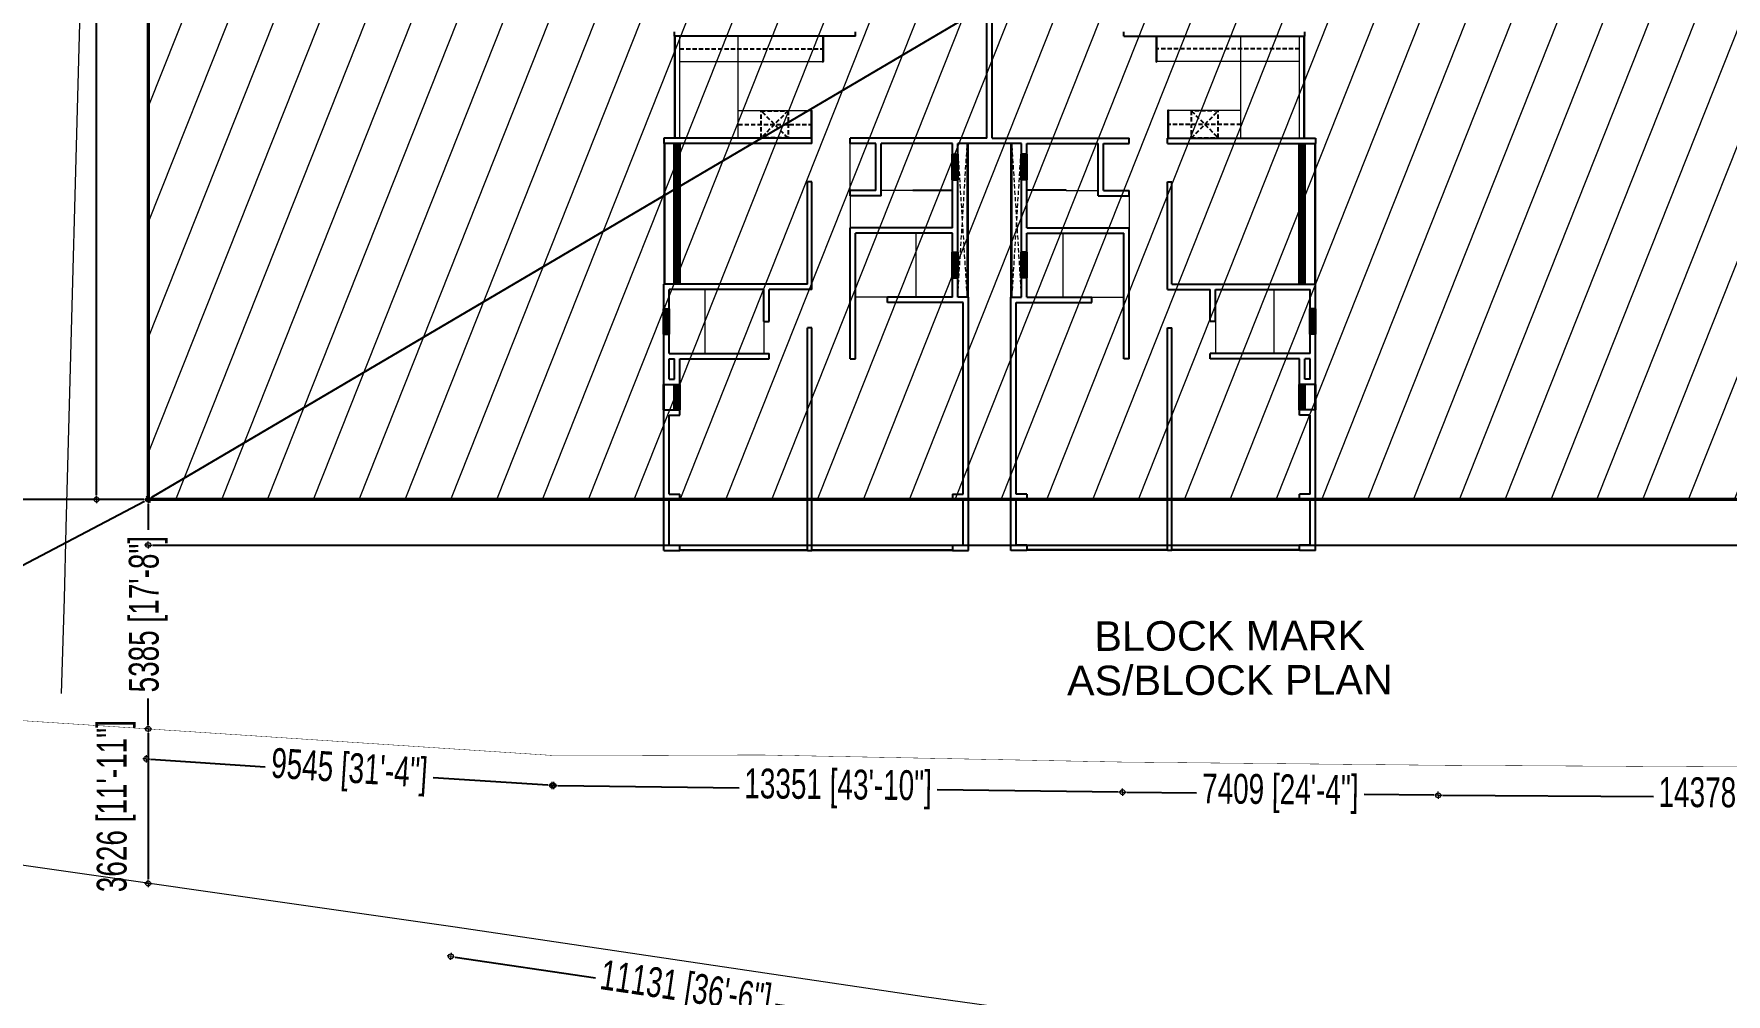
# Model space of a CAD drawing. Header units: inches. Extents: x -1856224 to -1617783, y -9059 to 170583.
# Drawn here: x -1803625 to -1763902, y 32346 to 54879 of the extents above; entities that cross this region are included whole.
import ezdxf

# ---------------------------------------------------------------- set-up
doc = ezdxf.new("R2010")
doc.units = ezdxf.units.IN
doc.header["$MEASUREMENT"] = 0
doc.linetypes.add('DASHED', pattern=[0.75, 0.5, -0.25])
doc.linetypes.add('DASHED2', pattern=[0.375, 0.25, -0.125])
for name, color, linetype, lineweight in [('A03 Roads', 7, 'Continuous', 15), ('C06 Parapet Wall', 39, 'Continuous', 15), ('Compound Wall', 1, 'Continuous', 30), ('F03 Windows', 32, 'Continuous', 35), ('I03 Tile Drop', 250, 'Continuous', 9), ('L02 Handrails & Balustrades', 67, 'Continuous', 15), ('M01 Furniture', 14, 'Continuous', 9), ('T01 Dimenstions Scale 01', 106, 'Continuous', 9), ('Y02 Hatching 02', 193, 'Continuous', 5), ('Z08 Structure above', 250, 'DASHED', 9)]:
    doc.layers.add(name, color=color, linetype=linetype, lineweight=lineweight)
doc.layers.add('C LINE TEXT', color=7, linetype='Continuous')
doc.layers.add('C02 Walls 01', color=10, linetype='Continuous')
doc.styles.add('SANSSERIFBOLD', font='arial.ttf')
doc.styles.add('vka-romans', font='GOTHIC.TTF', dxfattribs={"width": 0.7})
doc.dimstyles.new('vka-dim0100', dxfattribs={"dimscale": 100, "dimtxt": 1, "dimasz": 0.7, "dimexe": 1.5, "dimexo": 2.5, "dimgap": 1, "dimtad": 0, "dimdec": 0, "dimzin": 0, "dimdsep": 46, "dimtxsty": 'vka-romans', "dimblk": 'vkadot', "dimcen": 1.5, "dimdle": 1.5, "dimse1": 1, "dimse2": 1, "dimclrd": 256, "dimclre": 256, "dimclrt": 7, "dimadec": 1, "dimazin": 0, "dimtfac": 1, "dimtdec": 0, "dimtofl": 0, "dimtmove": 2, "dimatfit": 3, "dimfxl": 1, "dimtolj": 1, "dimtzin": 0, "dimarcsym": 0})

# ---------------------------------------------------------------- blocks, each defined once
blk = doc.blocks.new('vkadot')
at = {"layer": 'T01 Dimenstions Scale 01'}
for q in [(-0.85, 0), (0, 0.85), (0.85, 0), (0, -0.85)]:
    blk.add_line((0, 0), q, dxfattribs=at)
blk.add_circle((0, 0), 0.579, dxfattribs=at)
blk = doc.blocks.new('*D1625')
at = {"layer": 'T01 Dimenstions Scale 01', "lineweight": -2, "transparency": 16777216}
for p, q in [((-1800840, 42885), (-1749567, 42885)), ((-1692890, 42885), (-1744162, 42885))]:
    blk.add_line(p, q, dxfattribs=at)
at = {"layer": 'T01 Dimenstions Scale 01', "lineweight": -2, "transparency": 16777216, "xscale": 100, "yscale": 100, "zscale": 100, "rotation": 180}
blk.add_blockref('vkadot', (-1800940, 42885), dxfattribs=at)
at = {"layer": 'T01 Dimenstions Scale 01', "lineweight": -2, "transparency": 16777216, "xscale": 100, "yscale": 100, "zscale": 100}
blk.add_blockref('vkadot', (-1692790, 42885), dxfattribs=at)
at = {"layer": 'T01 Dimenstions Scale 01', "color": 7, "transparency": 16777216, "insert": (-1746865, 42885), "char_height": 700, "attachment_point": 5, "style": 'vka-romans'}
blk.add_mtext('\\A1;108150 [354\'-10"]', dxfattribs=at)
blk = doc.blocks.new('*D1626')
at = {"layer": 'T01 Dimenstions Scale 01', "lineweight": -2, "transparency": 16777216}
for p, q in [((-1802156, 74768), (-1802156, 61773)), ((-1802156, 44054), (-1802156, 57050))]:
    blk.add_line(p, q, dxfattribs=at)
at = {"layer": 'T01 Dimenstions Scale 01', "lineweight": -2, "transparency": 16777216, "xscale": 100, "yscale": 100, "zscale": 100}
for p, rotation in [((-1802156, 74868), 90), ((-1802156, 43954), 270)]:
    blk.add_blockref('vkadot', p, dxfattribs=dict(at, rotation=rotation))
at = {"layer": 'T01 Dimenstions Scale 01', "color": 7, "transparency": 16777216, "insert": (-1802156, 59411), "char_height": 700, "attachment_point": 5, "rotation": 90, "style": 'vka-romans'}
blk.add_mtext('\\A1;30914 [101\'-5"]', dxfattribs=at)
blk = doc.blocks.new('*D1636')
at = {"layer": 'T01 Dimenstions Scale 01', "lineweight": -2, "transparency": 16777216}
for p, q in [((-1814753, 43954), (-1810032, 43954)), ((-1801040, 43954), (-1805761, 43954))]:
    blk.add_line(p, q, dxfattribs=at)
at = {"layer": 'T01 Dimenstions Scale 01', "lineweight": -2, "transparency": 16777216, "xscale": 100, "yscale": 100, "zscale": 100, "rotation": 180}
blk.add_blockref('vkadot', (-1814853, 43954), dxfattribs=at)
at = {"layer": 'T01 Dimenstions Scale 01', "lineweight": -2, "transparency": 16777216, "xscale": 100, "yscale": 100, "zscale": 100}
blk.add_blockref('vkadot', (-1800940, 43954), dxfattribs=at)
at = {"layer": 'T01 Dimenstions Scale 01', "color": 7, "transparency": 16777216, "insert": (-1807896, 43954), "char_height": 700, "attachment_point": 5, "style": 'vka-romans'}
blk.add_mtext('\\A1;13913 [45\'-8"]', dxfattribs=at)
blk = doc.blocks.new('*D1641')
at = {"layer": 'T01 Dimenstions Scale 01', "lineweight": -2, "transparency": 16777216}
for p, q in [((-1800940, 43854), (-1800940, 43243)), ((-1800940, 38669), (-1800940, 39281))]:
    blk.add_line(p, q, dxfattribs=at)
at = {"layer": 'T01 Dimenstions Scale 01', "lineweight": -2, "transparency": 16777216, "xscale": 100, "yscale": 100, "zscale": 100}
for p, rotation in [((-1800940, 43954), 90), ((-1800940, 38569), 270)]:
    blk.add_blockref('vkadot', p, dxfattribs=dict(at, rotation=rotation))
at = {"layer": 'T01 Dimenstions Scale 01', "color": 7, "transparency": 16777216, "insert": (-1800940, 41262), "char_height": 700, "attachment_point": 5, "rotation": 90, "style": 'vka-romans'}
blk.add_mtext('\\A1;5385 [17\'-8"]', dxfattribs=at)
blk = doc.blocks.new('*D1642')
at = {"layer": 'T01 Dimenstions Scale 01', "lineweight": -2, "transparency": 16777216}
blk.add_line((-1800940, 38469), (-1800940, 35043), dxfattribs=at)
at = {"layer": 'T01 Dimenstions Scale 01', "lineweight": -2, "transparency": 16777216, "xscale": 100, "yscale": 100, "zscale": 100}
for p, rotation in [((-1800940, 38569), 90), ((-1800940, 34943), 270)]:
    blk.add_blockref('vkadot', p, dxfattribs=dict(at, rotation=rotation))
at = {"layer": 'T01 Dimenstions Scale 01', "color": 7, "transparency": 16777216, "insert": (-1801693, 36756), "char_height": 700, "attachment_point": 5, "rotation": 90, "style": 'vka-romans'}
blk.add_mtext('\\A1;3626 [11\'-11"]', dxfattribs=at)
blk = doc.blocks.new('*D1647')
at = {"layer": 'T01 Dimenstions Scale 01', "lineweight": -2, "transparency": 16777216}
for p, q in [((-1800886, 37859), (-1798198, 37682)), ((-1791561, 37247), (-1794249, 37423))]:
    blk.add_line(p, q, dxfattribs=at)
at = {"layer": 'T01 Dimenstions Scale 01', "lineweight": -2, "transparency": 16777216, "xscale": 100, "yscale": 100, "zscale": 100}
for p, rotation in [((-1800986, 37865), 176.2469996127905), ((-1791461, 37240), 356.2469996127905)]:
    blk.add_blockref('vkadot', p, dxfattribs=dict(at, rotation=rotation))
at = {"layer": 'T01 Dimenstions Scale 01', "color": 7, "transparency": 16777216, "insert": (-1796224, 37553), "char_height": 700, "attachment_point": 5, "rotation": 356.247, "style": 'vka-romans'}
blk.add_mtext('\\A1;9545 [31\'-4"]', dxfattribs=at)
blk = doc.blocks.new('*D1648')
at = {"layer": 'T01 Dimenstions Scale 01', "lineweight": -2, "transparency": 16777216}
for p, q in [((-1791323, 37239), (-1787072, 37190)), ((-1778173, 37088), (-1782423, 37137))]:
    blk.add_line(p, q, dxfattribs=at)
at = {"layer": 'T01 Dimenstions Scale 01', "lineweight": -2, "transparency": 16777216, "xscale": 100, "yscale": 100, "zscale": 100}
for p, rotation in [((-1791423, 37240), 179.3427587560923), ((-1778073, 37087), 359.3427587560923)]:
    blk.add_blockref('vkadot', p, dxfattribs=dict(at, rotation=rotation))
at = {"layer": 'T01 Dimenstions Scale 01', "color": 7, "transparency": 16777216, "insert": (-1784748, 37163), "char_height": 700, "attachment_point": 5, "rotation": 359.3428, "style": 'vka-romans'}
blk.add_mtext('\\A1;13351 [43\'-10"]', dxfattribs=at)
blk = doc.blocks.new('*D1649')
at = {"layer": 'T01 Dimenstions Scale 01', "lineweight": -2, "transparency": 16777216}
for p, q in [((-1777972, 37086), (-1776338, 37069)), ((-1770764, 37013), (-1772397, 37030))]:
    blk.add_line(p, q, dxfattribs=at)
at = {"layer": 'T01 Dimenstions Scale 01', "lineweight": -2, "transparency": 16777216, "xscale": 100, "yscale": 100, "zscale": 100}
for p, rotation in [((-1778072, 37087), 179.4226197114017), ((-1770664, 37012), 359.4226197114016)]:
    blk.add_blockref('vkadot', p, dxfattribs=dict(at, rotation=rotation))
at = {"layer": 'T01 Dimenstions Scale 01', "color": 7, "transparency": 16777216, "insert": (-1774368, 37049), "char_height": 700, "attachment_point": 5, "rotation": 359.4226, "style": 'vka-romans'}
blk.add_mtext('\\A1;7409 [24\'-4"]', dxfattribs=at)
blk = doc.blocks.new('*D1650')
at = {"layer": 'T01 Dimenstions Scale 01', "lineweight": -2, "transparency": 16777216}
for p, q in [((-1770560, 37011), (-1765607, 36984)), ((-1756383, 36933), (-1761336, 36960))]:
    blk.add_line(p, q, dxfattribs=at)
at = {"layer": 'T01 Dimenstions Scale 01', "lineweight": -2, "transparency": 16777216, "xscale": 100, "yscale": 100, "zscale": 100}
for p, rotation in [((-1770660, 37012), 179.6835238191345), ((-1756283, 36933), 359.6835238191345)]:
    blk.add_blockref('vkadot', p, dxfattribs=dict(at, rotation=rotation))
at = {"layer": 'T01 Dimenstions Scale 01', "color": 7, "transparency": 16777216, "insert": (-1763471, 36972), "char_height": 700, "attachment_point": 5, "rotation": 359.6835, "style": 'vka-romans'}
blk.add_mtext('\\A1;14378 [47\'-2"]', dxfattribs=at)
blk = doc.blocks.new('*D1659')
at = {"layer": 'T01 Dimenstions Scale 01', "lineweight": -2, "transparency": 16777216}
for p, q in [((-1793739, 33217), (-1790445, 32727)), ((-1782926, 31611), (-1786220, 32100))]:
    blk.add_line(p, q, dxfattribs=at)
at = {"layer": 'T01 Dimenstions Scale 01', "lineweight": -2, "transparency": 16777216, "xscale": 100, "yscale": 100, "zscale": 100}
for p, rotation in [((-1793838, 33231), 171.552233852157), ((-1782827, 31596), 351.552233852157)]:
    blk.add_blockref('vkadot', p, dxfattribs=dict(at, rotation=rotation))
at = {"layer": 'T01 Dimenstions Scale 01', "color": 7, "transparency": 16777216, "insert": (-1788333, 32414), "char_height": 700, "attachment_point": 5, "rotation": 351.5522, "style": 'vka-romans'}
blk.add_mtext('\\A1;11131 [36\'-6"]', dxfattribs=at)
blk = doc.blocks.new('*D1677')
at = {"layer": 'T01 Dimenstions Scale 01', "lineweight": -2, "transparency": 16777216}
for p, q in [((-1700407, 103186), (-1748465, 74872)), ((-1800854, 44005), (-1752796, 72320))]:
    blk.add_line(p, q, dxfattribs=at)
at = {"layer": 'T01 Dimenstions Scale 01', "lineweight": -2, "transparency": 16777216, "xscale": 100, "yscale": 100, "zscale": 100}
for p, rotation in [((-1700321, 103237), 30.50586545729002), ((-1800940, 43954), 210.5058654572901)]:
    blk.add_blockref('vkadot', p, dxfattribs=dict(at, rotation=rotation))
at = {"layer": 'T01 Dimenstions Scale 01', "color": 7, "transparency": 16777216, "insert": (-1750630, 73596), "char_height": 700, "attachment_point": 5, "rotation": 30.5059, "style": 'vka-romans'}
blk.add_mtext('\\A1;116784 [383\'-2"]', dxfattribs=at)
blk = doc.blocks.new('rgr')
at = {"layer": 'C02 Walls 01', "color": 250}
for p, q in [((-2210690, 765461), (-2210690, 769511)), ((-2210565, 765461), (-2210565, 769511)), ((-2218028, 767861), (-2218028, 767961)), ((-2213778, 767861), (-2218028, 767861)), ((-2213778, 767861), (-2213778, 767961)), ((-2207478, 767861), (-2207478, 767961)), ((-2207478, 767861), (-2203228, 767861)), ((-2203228, 767861), (-2203228, 767961)), ((-2214803, 765461), (-2218278, 765461)), ((-2218278, 765461), (-2218278, 765336)), ((-2214803, 765336), (-2218278, 765336)), ((-2214803, 765336), (-2214803, 765461)), ((-2210690, 765461), (-2213903, 765461)), ((-2213903, 765336), (-2213903, 765461)), ((-2213303, 765336), (-2213903, 765336)), ((-2213303, 764236), (-2213303, 765336)), ((-2211503, 765336), (-2213178, 765336)), ((-2213178, 764111), (-2213178, 765336)), ((-2211503, 765086), (-2211503, 765336)), ((-2211503, 765086), (-2211378, 765086)), ((-2211378, 765086), (-2211378, 765336)), ((-2209878, 765336), (-2211378, 765336)), ((-2210565, 765461), (-2207353, 765461)), ((-2209878, 765086), (-2209878, 765336)), ((-2209753, 765086), (-2209878, 765086)), ((-2209753, 765086), (-2209753, 765336)), ((-2209753, 765336), (-2208078, 765336)), ((-2208078, 764111), (-2208078, 765336)), ((-2207953, 765336), (-2207353, 765336)), ((-2207953, 764236), (-2207953, 765336)), ((-2207353, 765336), (-2207353, 765461)), ((-2206453, 765461), (-2202978, 765461)), ((-2206453, 765336), (-2206453, 765461)), ((-2206453, 765336), (-2202978, 765336)), ((-2202978, 765461), (-2202978, 765336)), ((-2214803, 764436), (-2214903, 764436)), ((-2214903, 762036), (-2214903, 764436)), ((-2214803, 761911), (-2214803, 764436)), ((-2211503, 763361), (-2211503, 764486)), ((-2211503, 764486), (-2211378, 764486)), ((-2211378, 762786), (-2211378, 764486)), ((-2209878, 762786), (-2209878, 764486)), ((-2209753, 764486), (-2209878, 764486)), ((-2209753, 763361), (-2209753, 764486)), ((-2206453, 764436), (-2206353, 764436)), ((-2206453, 761911), (-2206453, 764436)), ((-2206353, 762036), (-2206353, 764436)), ((-2213303, 764236), (-2213903, 764236)), ((-2213903, 764111), (-2213903, 764236)), ((-2213178, 764111), (-2213903, 764111)), ((-2208078, 764111), (-2207353, 764111)), ((-2207953, 764236), (-2207353, 764236)), ((-2207353, 764111), (-2207353, 764236)), ((-2211503, 763361), (-2213903, 763361)), ((-2213903, 760286), (-2213903, 763361)), ((-2211503, 763236), (-2213778, 763236)), ((-2213778, 760286), (-2213778, 763236)), ((-2211503, 762786), (-2211503, 763236)), ((-2209753, 763361), (-2207353, 763361)), ((-2209753, 762786), (-2209753, 763236)), ((-2209753, 763236), (-2207478, 763236)), ((-2207478, 760286), (-2207478, 763236)), ((-2207353, 760286), (-2207353, 763361)), ((-2211503, 762786), (-2211378, 762786)), ((-2209753, 762786), (-2209878, 762786)), ((-2214903, 762036), (-2218278, 762036)), ((-2218278, 761461), (-2218278, 762036)), ((-2215928, 761911), (-2218153, 761911)), ((-2218153, 761461), (-2218153, 761911)), ((-2215928, 761161), (-2215928, 761911)), ((-2214803, 761911), (-2215803, 761911)), ((-2215803, 761161), (-2215803, 761911)), ((-2211503, 761736), (-2211503, 762186)), ((-2211503, 762186), (-2211378, 762186)), ((-2211378, 761736), (-2211378, 762186)), ((-2209878, 761736), (-2209878, 762186)), ((-2209753, 762186), (-2209878, 762186)), ((-2209753, 761736), (-2209753, 762186)), ((-2206453, 761911), (-2205453, 761911)), ((-2206353, 762036), (-2202978, 762036)), ((-2205453, 761161), (-2205453, 761911)), ((-2205328, 761911), (-2203103, 761911)), ((-2205328, 761161), (-2205328, 761911)), ((-2203103, 761461), (-2203103, 761911)), ((-2202978, 761461), (-2202978, 762036)), ((-2211503, 761736), (-2213028, 761736)), ((-2213028, 761611), (-2213028, 761736)), ((-2211253, 761611), (-2213028, 761611)), ((-2211128, 761736), (-2211378, 761736)), ((-2211253, 757111), (-2211253, 761611)), ((-2211128, 755786), (-2211128, 761736)), ((-2210128, 755786), (-2210128, 761736)), ((-2210128, 761736), (-2209878, 761736)), ((-2210003, 757111), (-2210003, 761611)), ((-2210003, 761611), (-2208228, 761611)), ((-2209753, 761736), (-2208228, 761736)), ((-2208228, 761611), (-2208228, 761736)), ((-2218278, 761461), (-2218153, 761461)), ((-2215928, 761161), (-2215803, 761161)), ((-2205328, 761161), (-2205453, 761161)), ((-2202978, 761461), (-2203103, 761461)), ((-2218278, 759686), (-2218278, 760861)), ((-2218278, 760861), (-2218153, 760861)), ((-2218153, 760411), (-2218153, 760861)), ((-2214803, 761011), (-2214903, 761011)), ((-2214903, 755786), (-2214903, 761011)), ((-2214803, 755786), (-2214803, 761011)), ((-2206453, 761011), (-2206353, 761011)), ((-2206453, 755786), (-2206453, 761011)), ((-2206353, 755786), (-2206353, 761011)), ((-2203103, 760411), (-2203103, 760861)), ((-2202978, 760861), (-2203103, 760861)), ((-2202978, 759686), (-2202978, 760861)), ((-2218153, 760411), (-2215803, 760411)), ((-2215803, 760286), (-2215803, 760411)), ((-2203103, 760411), (-2205453, 760411)), ((-2205453, 760286), (-2205453, 760411)), ((-2218153, 760286), (-2218028, 760286)), ((-2218153, 759811), (-2218153, 760286)), ((-2218028, 759811), (-2218028, 760286)), ((-2217903, 760286), (-2215803, 760286)), ((-2217903, 759686), (-2217903, 760286)), ((-2213903, 760286), (-2213778, 760286)), ((-2207353, 760286), (-2207478, 760286)), ((-2203353, 760286), (-2205453, 760286)), ((-2203353, 759686), (-2203353, 760286)), ((-2203103, 760286), (-2203228, 760286)), ((-2203228, 759811), (-2203228, 760286)), ((-2203103, 759811), (-2203103, 760286)), ((-2218278, 759686), (-2217903, 759686)), ((-2218153, 759811), (-2218028, 759811)), ((-2202978, 759686), (-2203353, 759686)), ((-2203103, 759811), (-2203228, 759811)), ((-2218278, 759086), (-2217903, 759086)), ((-2218278, 755786), (-2218278, 759086)), ((-2218153, 758961), (-2217903, 758961)), ((-2218153, 757111), (-2218153, 758961)), ((-2217903, 758961), (-2217903, 759086)), ((-2202978, 759086), (-2203353, 759086)), ((-2203353, 758961), (-2203353, 759086)), ((-2203103, 758961), (-2203353, 758961)), ((-2203103, 757111), (-2203103, 758961)), ((-2202978, 755786), (-2202978, 759086)), ((-2218153, 757111), (-2217903, 757111)), ((-2218153, 756986), (-2217903, 756986)), ((-2218153, 755911), (-2218153, 756986)), ((-2217903, 756986), (-2217903, 757111)), ((-2211503, 757111), (-2211253, 757111)), ((-2211503, 757111), (-2211503, 756986)), ((-2211503, 756986), (-2211253, 756986)), ((-2211253, 755911), (-2211253, 756986)), ((-2209753, 757111), (-2210003, 757111)), ((-2209753, 756986), (-2210003, 756986)), ((-2210003, 755911), (-2210003, 756986)), ((-2209753, 757111), (-2209753, 756986)), ((-2203353, 756986), (-2203353, 757111)), ((-2203103, 757111), (-2203353, 757111)), ((-2203103, 756986), (-2203353, 756986)), ((-2203103, 755911), (-2203103, 756986)), ((-2218278, 755786), (-2217903, 755786)), ((-2218153, 755911), (-2217903, 755911)), ((-2217903, 755786), (-2217903, 755911)), ((-2214903, 755786), (-2214803, 755786)), ((-2211503, 755911), (-2211253, 755911)), ((-2211503, 755911), (-2211503, 755786)), ((-2211503, 755786), (-2211128, 755786)), ((-2209753, 755786), (-2210128, 755786)), ((-2209753, 755911), (-2210003, 755911)), ((-2209753, 755911), (-2209753, 755786)), ((-2206353, 755786), (-2206453, 755786)), ((-2203103, 755911), (-2203353, 755911)), ((-2203353, 755786), (-2203353, 755911)), ((-2202978, 755786), (-2203353, 755786))]:
    blk.add_line(p, q, dxfattribs=at)
at = {"layer": 'C06 Parapet Wall', "color": 250}
for p, q in [((-2217903, 765461), (-2217903, 767861)), ((-2203353, 765461), (-2203353, 767861)), ((-2212428, 764236), (-2212428, 764248)), ((-2212428, 764248), (-2211503, 764248)), ((-2212428, 764236), (-2211503, 764236)), ((-2208828, 764248), (-2209753, 764248)), ((-2208828, 764236), (-2209753, 764236)), ((-2208828, 764236), (-2208828, 764248)), ((-2217903, 755911), (-2214903, 755911)), ((-2214803, 755911), (-2211503, 755911)), ((-2206453, 755911), (-2209753, 755911)), ((-2203353, 755911), (-2206353, 755911))]:
    blk.add_line(p, q, dxfattribs=at)
at = {"layer": 'F03 Windows', "color": 250}
for p, q in [((-2218028, 762036), (-2218028, 765336)), ((-2217986, 762036), (-2217986, 765336)), ((-2217944, 762036), (-2217944, 765336)), ((-2217903, 762036), (-2217903, 765336)), ((-2211503, 764486), (-2211503, 765086)), ((-2211461, 764486), (-2211461, 765086)), ((-2211419, 764486), (-2211419, 765086)), ((-2211378, 764486), (-2211378, 765086)), ((-2209878, 764486), (-2209878, 765086)), ((-2209836, 764486), (-2209836, 765086)), ((-2209794, 764486), (-2209794, 765086)), ((-2209753, 764486), (-2209753, 765086)), ((-2203353, 762036), (-2203353, 765336)), ((-2203311, 762036), (-2203311, 765336)), ((-2203269, 762036), (-2203269, 765336)), ((-2203228, 762036), (-2203228, 765336)), ((-2211503, 762186), (-2211503, 762786)), ((-2211461, 762186), (-2211461, 762786)), ((-2211419, 762186), (-2211419, 762786)), ((-2211378, 762186), (-2211378, 762786)), ((-2209878, 762186), (-2209878, 762786)), ((-2209836, 762186), (-2209836, 762786)), ((-2209794, 762186), (-2209794, 762786)), ((-2209753, 762186), (-2209753, 762786)), ((-2218278, 760861), (-2218278, 761461)), ((-2218236, 760861), (-2218236, 761461)), ((-2218194, 760861), (-2218194, 761461)), ((-2218153, 760861), (-2218153, 761461)), ((-2203103, 760861), (-2203103, 761461)), ((-2203061, 760861), (-2203061, 761461)), ((-2203019, 760861), (-2203019, 761461)), ((-2202978, 760861), (-2202978, 761461)), ((-2218278, 759086), (-2218278, 759686)), ((-2218028, 759086), (-2218028, 759686)), ((-2217986, 759086), (-2217986, 759686)), ((-2217944, 759086), (-2217944, 759686)), ((-2217903, 759086), (-2217903, 759686)), ((-2203353, 759086), (-2203353, 759686)), ((-2203311, 759086), (-2203311, 759686)), ((-2203269, 759086), (-2203269, 759686)), ((-2203228, 759086), (-2203228, 759686)), ((-2202978, 759086), (-2202978, 759686))]:
    blk.add_line(p, q, dxfattribs=at)
at = {"layer": 'I03 Tile Drop', "color": 250}
for p, q in [((-2216528, 765461), (-2216528, 767861)), ((-2204728, 765461), (-2204728, 767861)), ((-2204728, 765461), (-2204728, 767861)), ((-2213903, 764236), (-2213903, 765336)), ((-2213903, 764111), (-2213903, 763361)), ((-2212428, 764236), (-2213178, 764236)), ((-2208828, 764236), (-2208078, 764236)), ((-2207353, 764111), (-2207353, 763361)), ((-2212353, 761736), (-2212353, 763236)), ((-2208903, 761736), (-2208903, 763236)), ((-2217303, 760411), (-2217303, 761911)), ((-2203953, 760411), (-2203953, 761911)), ((-2213028, 761736), (-2213778, 761736)), ((-2208228, 761736), (-2207478, 761736)), ((-2215928, 761161), (-2215928, 760411)), ((-2205328, 761161), (-2205328, 760411)), ((-2217903, 756986), (-2214903, 756986)), ((-2214803, 756986), (-2211503, 756986)), ((-2206453, 756986), (-2209753, 756986)), ((-2203353, 756986), (-2206353, 756986))]:
    blk.add_line(p, q, dxfattribs=at)
at = {"layer": 'L02 Handrails & Balustrades', "color": 250}
for p, q in [((-2218028, 765461), (-2218028, 767861)), ((-2218003, 765461), (-2218003, 767861)), ((-2203253, 765461), (-2203253, 767861)), ((-2203228, 765461), (-2203228, 767861)), ((-2218278, 765336), (-2218278, 762036)), ((-2218253, 765336), (-2218253, 762036)), ((-2211153, 761736), (-2211153, 765336)), ((-2211128, 761736), (-2211128, 765336)), ((-2210128, 761736), (-2210128, 765336)), ((-2210103, 761736), (-2210103, 765336)), ((-2203003, 765336), (-2203003, 762036)), ((-2202978, 765336), (-2202978, 762036)), ((-2217903, 755811), (-2214903, 755811)), ((-2217903, 755786), (-2214903, 755786)), ((-2214803, 755811), (-2211503, 755811)), ((-2214803, 755786), (-2211503, 755786)), ((-2206453, 755811), (-2209753, 755811)), ((-2206453, 755786), (-2209753, 755786)), ((-2203353, 755811), (-2206353, 755811)), ((-2203353, 755786), (-2206353, 755786))]:
    blk.add_line(p, q, dxfattribs=at)
at = {"layer": 'M01 Furniture', "color": 250}
for p, q in [((-2214553, 767861), (-2214553, 767261)), ((-2214528, 767861), (-2214528, 767261)), ((-2206728, 767861), (-2206728, 767261)), ((-2206703, 767861), (-2206703, 767261)), ((-2217903, 767261), (-2214553, 767261)), ((-2203353, 767261), (-2206703, 767261)), ((-2216528, 766111), (-2214828, 766111)), ((-2214828, 766111), (-2214828, 765461)), ((-2214803, 766111), (-2214803, 765461)), ((-2206453, 766111), (-2206453, 765461)), ((-2204728, 766111), (-2206428, 766111)), ((-2206428, 766111), (-2206428, 765461))]:
    blk.add_line(p, q, dxfattribs=at)
for centre, start, end in [((-2214540, 767261), 180, 0), ((-2206715, 767261), 180, 0), ((-2214815, 766111), 0, 180), ((-2206440, 766111), 0, 180)]:
    blk.add_arc(centre, 12.5, start, end, dxfattribs=at)
at = {"layer": 'Z08 Structure above', "color": 250, "lineweight": -2, "ltscale": 200}
for p, q in [((-2217903, 767561), (-2214553, 767561)), ((-2203353, 767561), (-2206703, 767561)), ((-2215361, 766103), (-2215994, 765470)), ((-2215361, 765470), (-2215994, 766103)), ((-2205894, 766103), (-2205261, 765470)), ((-2205894, 765470), (-2205261, 766103)), ((-2216528, 765786), (-2214828, 765786)), ((-2204728, 765786), (-2206428, 765786))]:
    blk.add_line(p, q, dxfattribs=at)
at = {"layer": 'Z08 Structure above', "color": 250, "ltscale": 200}
for p, q in [((-2211153, 761736), (-2211378, 765336)), ((-2211378, 761736), (-2211153, 765336)), ((-2210103, 761736), (-2209878, 765336)), ((-2209878, 761736), (-2210103, 765336))]:
    blk.add_line(p, q, dxfattribs=at)
at = {"layer": 'Z08 Structure above', "color": 250, "lineweight": -2, "ltscale": 200}
for points in [[(-2215361, 765470), (-2215994, 765470), (-2215994, 766103), (-2215361, 766103)], [(-2205894, 765470), (-2205261, 765470), (-2205261, 766103), (-2205894, 766103)]]:
    blk.add_lwpolyline(points, close=True, dxfattribs=at)
blk = doc.blocks.new('*D1815')
at = {"layer": 'T01 Dimenstions Scale 01', "lineweight": -2, "transparency": 16777216}
for p, q in [((-1801028, 43908), (-1805614, 41494)), ((-1814314, 36914), (-1809728, 39328))]:
    blk.add_line(p, q, dxfattribs=at)
at = {"layer": 'T01 Dimenstions Scale 01', "lineweight": -2, "transparency": 16777216, "xscale": 100, "yscale": 100, "zscale": 100}
for p, rotation in [((-1800940, 43954), 27.76326313835627), ((-1814402, 36868), 207.7632631383563)]:
    blk.add_blockref('vkadot', p, dxfattribs=dict(at, rotation=rotation))
at = {"layer": 'T01 Dimenstions Scale 01', "color": 7, "transparency": 16777216, "insert": (-1807671, 40411), "char_height": 700, "attachment_point": 5, "rotation": 27.7633, "style": 'vka-romans'}
blk.add_mtext('\\A1;15214 [49\'-11"]', dxfattribs=at)

msp = doc.modelspace()

# ---------------------------------------------------------------- hatches: boundary and pattern name
at = {"layer": 'Y02 Hatching 02'}
h = msp.add_hatch(dxfattribs=at)
h.set_pattern_fill('ANSI31', color=252, scale=8000, angle=23.33545)
h.set_pattern_definition([(68.33545, (-678283.3, -717883.9), (-929.3612, 369.1718), [])])
h.paths.add_polyline_path([(-1692789.7, 43954.5), (-1692789.7, 85779.5), (-1700321.1, 103237.3), (-1783735.4, 103237.3), (-1789083.2, 92454.5), (-1789083.2, 90050.8), (-1793484.5, 81305.6), (-1800939.7, 74868.3), (-1800939.7, 43954.5)])

# ---------------------------------------------------------------- linework, layer by layer
at = {"color": 1, "linetype": 'DASHED', "ltscale": 2000, "true_color": 0xf00000, "const_width": 80}
msp.add_lwpolyline([(-1800939.7, 74868.3), (-1800939.7, 43954.5), (-1692789.7, 43954.5), (-1692789.7, 85779.5), (-1700321.1, 103237.3), (-1783735.4, 103237.3), (-1789083.2, 92454.5), (-1789083.2, 90050.8), (-1793484.5, 81305.6), (-1800939.7, 74868.3)], dxfattribs=at)
at = {"layer": 'A03 Roads', "color": 5, "linetype": 'DASHED2', "ltscale": 5500, "const_width": 10}
msp.add_lwpolyline([(-1672002.8, 38887.6), (-1708077.3, 37381.5), (-1726254.8, 37548.3), (-1745009, 37599.3), (-1756278.8, 37637.3), (-1770656.4, 37716.7), (-1778064.9, 37791.4), (-1786553.9, 37958.1), (-1790771.6, 37943.3), (-1791414.9, 37944.5), (-1828880.7, 40402.1)], dxfattribs=at)
at = {"layer": 'C LINE TEXT'}
msp.add_lwpolyline([(-1770762.8, 43967.3, 0, 302.1, 0), (-1771024.3, 43151.6, 0, 0, 0), (-1771956.7, 40245.3, 0, 0, 0), (-1778092.6, 40245.3, 0, 0, 0)], format="xyseb", dxfattribs=at)
at = {"layer": 'Compound Wall', "linetype": 'Continuous', "lineweight": 0, "flags": 128}
for points, elevation in [([(-1802974.6, 39398.5), (-1802908.9, 41628.2), (-1802866.8, 43284.2), (-1802498.4, 56876.4), (-1802218.2, 65140.4), (-1801802.4, 74675.5), (-1801293.2, 102287.8), (-1818469.5, 101652.1)], 12495), ([(-1705573.2, 28607.7), (-1730510.4, 29492.1), (-1751512.1, 30034.7), (-1760936.9, 30240.7), (-1771875.5, 30775.1), (-1782726, 32279.3), (-1793736.4, 33914.6), (-1806718.7, 35767.8), (-1814402, 36867.6), (-1814969.4, 39751.9)], -956)]:
    msp.add_lwpolyline(points, dxfattribs=dict(at, elevation=elevation))

# ---------------------------------------------------------------- block references
msp.add_blockref('rgr', (429437.8, -713031.9))

# ---------------------------------------------------------------- texts
at = {"layer": 'C LINE TEXT', "color": 14, "insert": (-1775550.2, 39359), "char_height": 693.562, "width": 9308.153, "attachment_point": 8, "rotation": 0.18796, "line_spacing_factor": 0.9, "style": 'SANSSERIFBOLD'}
msp.add_mtext('BLOCK MARK AS/BLOCK PLAN', dxfattribs=at)

# ---------------------------------------------------------------- dimensions: what is measured, and where the dimension line sits
at = {"layer": 'T01 Dimenstions Scale 01'}
for p1, p2, distance, picture, middle in [((-1800939.7, 43954.5), (-1700321.1, 103237.3), 0, '*D1677', (-1750630.4, 73595.9)), ((-1814402, 36867.6, -956), (-1800939.7, 43954.5), 0, '*D1815', (-1807670.9, 40411)), ((-1800939.7, 38569.3), (-1791414.9, 37944.5), -705.7, '*D1647', (-1796223.5, 37552.7)), ((-1791414.9, 37944.5), (-1778064.9, 37791.4), -704.7, '*D1648', (-1784748, 37163.3)), ((-1778064.9, 37791.4), (-1770656.4, 37716.7), -704.7, '*D1649', (-1774367.8, 37049.4)), ((-1770656.4, 37716.7), (-1756278.8, 37637.3), -704.7, '*D1650', (-1763471.5, 36972.3)), ((-1793736.4, 33914.6, -956), (-1782726, 32279.3, -956), -690.7, '*D1659', (-1788332.7, 32413.8))]:
    dim = msp.add_aligned_dim(p1=p1, p2=p2, distance=distance, dimstyle='vka-dim0100', override={"dimtxt": 7, "dimasz": 1, "dimfxl": 3}, dxfattribs=at)
    dim.commit()
    dim.dimension.update_dxf_attribs({"geometry": picture, "text_midpoint": middle})
for base, p1, p2, picture, middle in [((-1802155.8, 74868.3), (-1800939.7, 43954.5), (-1800939.7, 74868.3), '*D1626', (-1802155.8, 59411.4)), ((-1800939.7, 43954.5), (-1800939.7, 38569.3), (-1800939.7, 43954.5), '*D1641', (-1800939.7, 41261.9)), ((-1800939.7467, 34942.8386), (-1800939.7467, 38569.313), (-1800939.7467, 34942.8386), '*D1642', (-1801693.2478, 36756.0758))]:
    dim = msp.add_linear_dim(base=base, p1=p1, p2=p2, angle=90, dimstyle='vka-dim0100', override={"dimtxt": 7, "dimasz": 1, "dimfxl": 3}, dxfattribs=at)
    dim.commit()
    dim.dimension.update_dxf_attribs({"geometry": picture, "text_midpoint": middle})
for base, p1, p2, picture, middle in [((-1814853, 43954.5), (-1800939.7, 43954.5), (-1814853, 43954.5), '*D1636', (-1807896.4, 43954.5)), ((-1800939.7, 42885.3), (-1692789.7, 43954.5), (-1800939.7, 43954.5), '*D1625', (-1746864.7, 42885.3))]:
    dim = msp.add_linear_dim(base=base, p1=p1, p2=p2, dimstyle='vka-dim0100', override={"dimtxt": 7, "dimasz": 1, "dimfxl": 3}, dxfattribs=at)
    dim.commit()
    dim.dimension.update_dxf_attribs({"geometry": picture, "text_midpoint": middle})

doc.saveas('drawing.dxf')
